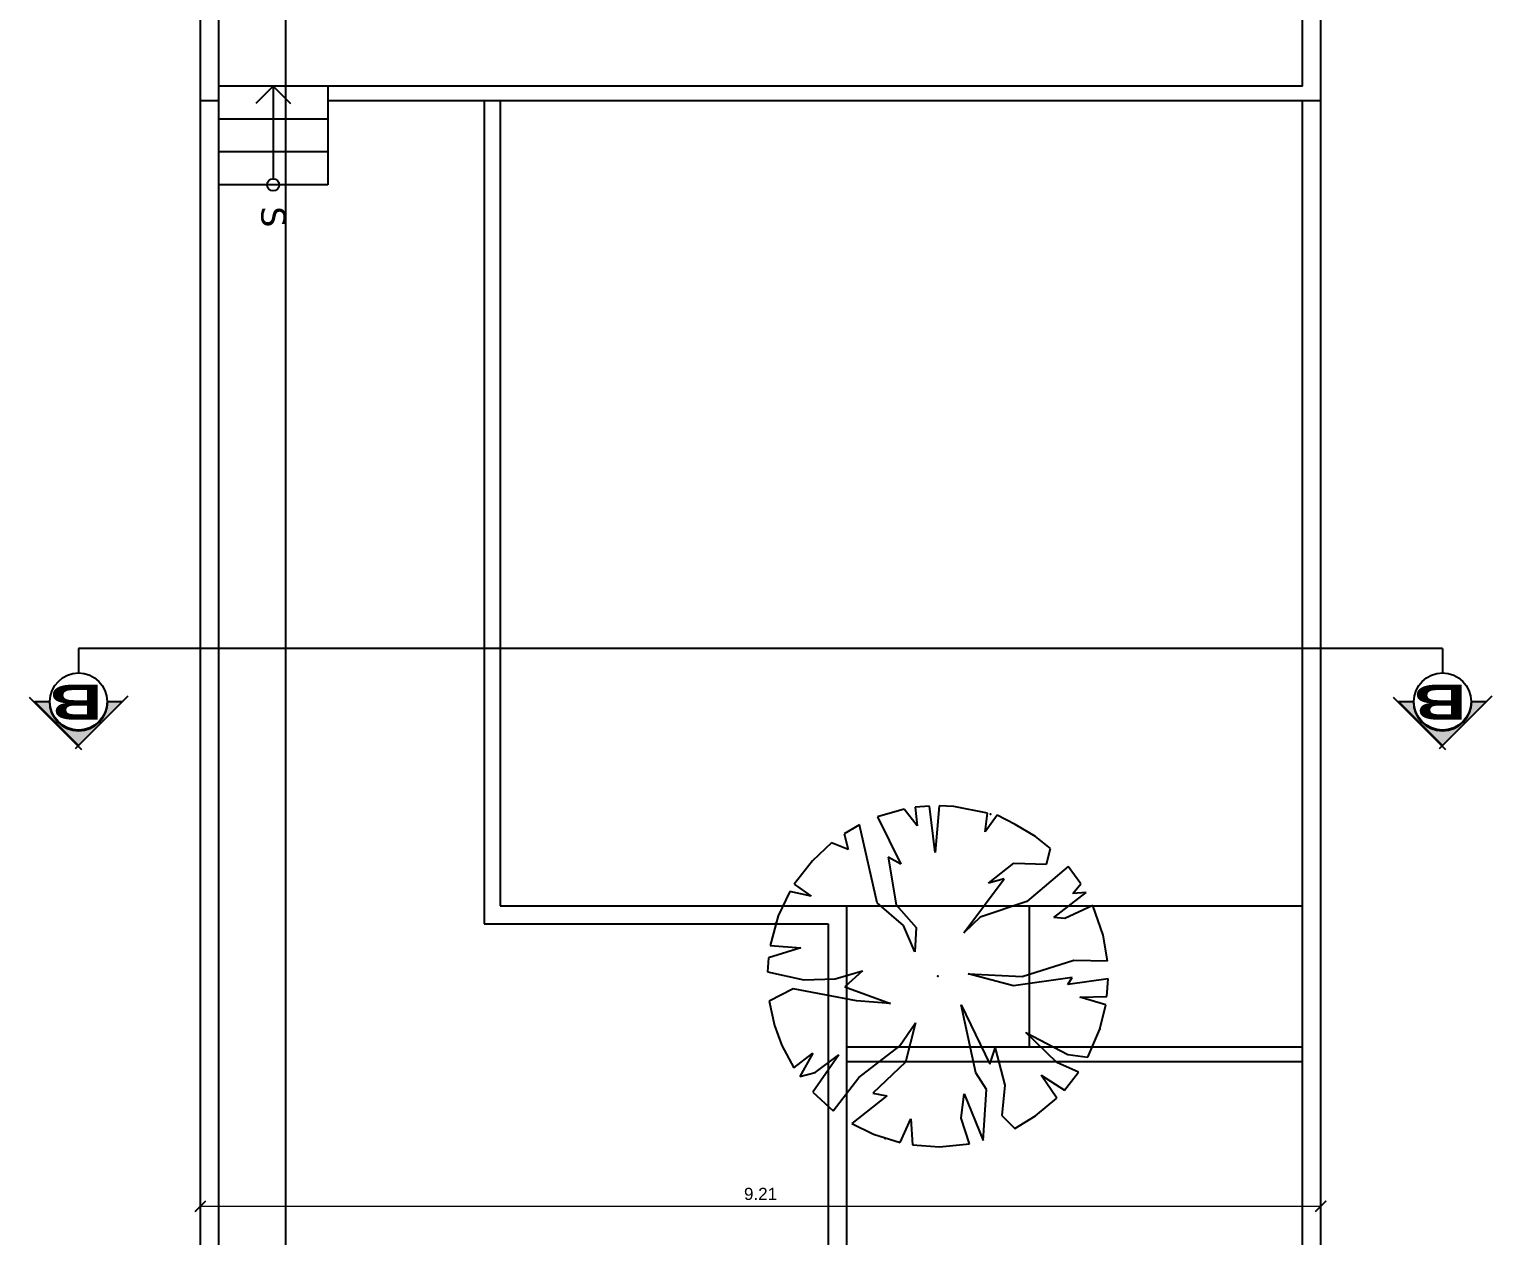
# Model space of a CAD drawing. Header units: inches. Extents: x 20.7 to 104.8, y 84.5 to 143.9.
# Drawn here: x 53.65 to 65.67, y 120.07 to 129.99 of the extents above; entities that cross this region are included whole.
import ezdxf
from ezdxf.enums import TextEntityAlignment as Align

# ---------------------------------------------------------------- set-up
doc = ezdxf.new("R2010")
doc.units = ezdxf.units.IN
doc.header["$MEASUREMENT"] = 0
doc.linetypes.add('CONTINUA', pattern=[0])
for name, color, linetype in [('Cotas', 60, 'Continuous'), ('Linea de corte', 30, 'Continuous'), ('Pared lejana', 152, 'Continuous'), ('Vegetación', 3, 'Continuous')]:
    doc.layers.add(name, color=color, linetype=linetype)
doc.styles.add('SANSSERIFBOLD', font='sasb____.pfb', dxfattribs={"width": 0.85, "height": 0.6})
doc.styles.get("Standard").update_dxf_attribs({"font": 'arial.ttf'})
doc.dimstyles.new('Cotas', dxfattribs={"dimtxt": 0.1, "dimasz": 0.09, "dimexe": 0.2, "dimexo": 0.4, "dimgap": 0.05, "dimtad": 1, "dimzin": 0, "dimdsep": 46, "dimtxsty": 'Standard', "dimblk": 'ARCHTICK', "dimcen": 0.09, "dimse1": 1, "dimse2": 1, "dimclrd": 60, "dimclre": 256, "dimadec": 0, "dimazin": 0, "dimtfac": 1, "dimtix": 1, "dimtofl": 0, "dimtmove": 1, "dimatfit": 3, "dimfxl": 0, "dimtolj": 1, "dimtzin": 0, "dimlwd": 9, "dimarcsym": 0})

# ---------------------------------------------------------------- blocks, each defined once
blk = doc.blocks.new('árbol')
at = {"layer": 'Vegetación', "linetype": 'Continuous'}
for p, q in [((103.527, 11.289), (103.382, 11.299)), ((103.382, 11.299), (103.429, 10.968)), ((103.022, 11.257), (102.78, 11.173)), ((103.233, 11.293), (103.022, 11.257)), ((103.228, 11.018), (103.233, 11.293)), ((103.531, 11.067), (103.527, 11.289)), ((103.594, 11.279), (103.531, 11.067)), ((103.794, 11.23), (103.594, 11.279)), ((104.026, 11.131), (103.794, 11.23)), ((102.601, 11.075), (102.458, 10.969)), ((102.681, 11.009), (102.601, 11.075)), ((102.879, 10.852), (102.673, 11.118)), ((102.673, 11.118), (102.681, 11.009)), ((102.78, 11.173), (102.885, 10.943)), ((104.004, 10.967), (104.026, 11.131)), ((102.458, 10.969), (102.745, 10.631)), ((102.885, 10.943), (102.879, 10.852)), ((103.362, 10.593), (103.228, 11.018)), ((103.429, 10.968), (103.371, 11.002)), ((103.371, 11.002), (103.439, 10.522)), ((103.822, 10.622), (104.004, 10.967)), ((104.149, 11.056), (104.068, 10.876)), ((104.297, 10.94), (104.149, 11.056)), ((104.174, 10.749), (104.297, 10.94)), ((102.31, 10.824), (102.213, 10.701)), ((102.44, 10.793), (102.31, 10.824)), ((104.068, 10.876), (103.822, 10.622)), ((104.362, 10.878), (104.174, 10.749)), ((104.508, 10.702), (104.362, 10.878)), ((102.213, 10.701), (102.113, 10.534)), ((102.43, 10.524), (102.44, 10.793)), ((104.61, 10.531), (104.508, 10.702)), ((102.745, 10.631), (102.876, 10.247)), ((103.341, 10.149), (103.362, 10.593)), ((102.113, 10.534), (102.036, 10.388)), ((102.595, 10.315), (102.43, 10.524)), ((103.439, 10.522), (103.341, 10.149)), ((104.503, 10.424), (104.61, 10.531)), ((102.036, 10.388), (102.174, 10.288)), ((103.003, 10.112), (102.559, 10.443)), ((102.559, 10.443), (102.595, 10.315)), ((103.95, 10.371), (104.255, 10.45)), ((104.083, 10.327), (103.95, 10.371)), ((104.255, 10.45), (104.503, 10.424)), ((102.021, 10.307), (101.966, 10.03)), ((102.174, 10.288), (102.021, 10.307)), ((102.876, 10.247), (103.003, 10.112)), ((103.594, 10.09), (104.083, 10.327)), ((104.292, 10.298), (104.154, 10.211)), ((104.711, 10.271), (104.292, 10.298)), ((104.325, 10.116), (104.711, 10.271)), ((104.154, 10.211), (103.594, 10.09)), ((104.527, 10.09), (104.325, 10.116)), ((104.737, 10.158), (104.527, 10.09)), ((104.761, 9.914), (104.737, 10.158)), ((101.966, 10.03), (101.96, 9.91)), ((101.96, 9.91), (102.343, 9.876)), ((102.343, 9.876), (101.962, 9.831)), ((104.746, 9.691), (104.761, 9.914)), ((101.962, 9.831), (101.972, 9.713)), ((101.972, 9.713), (102.125, 9.729)), ((102.125, 9.729), (101.988, 9.622)), ((101.988, 9.622), (102.05, 9.404)), ((102.943, 9.618), (102.756, 9.4)), ((102.775, 9.556), (102.961, 9.721)), ((103.16, 9.711), (102.943, 9.618)), ((102.961, 9.721), (103.16, 9.711)), ((103.934, 9.583), (103.744, 9.715)), ((103.744, 9.715), (104.067, 9.633)), ((104.067, 9.633), (104.321, 9.364)), ((104.532, 9.676), (104.746, 9.691)), ((104.727, 9.59), (104.532, 9.676)), ((102.05, 9.404), (102.439, 9.596)), ((102.439, 9.596), (102.381, 9.491)), ((102.381, 9.491), (102.775, 9.556)), ((103.447, 9.136), (103.584, 9.511)), ((103.584, 9.511), (103.563, 9.23)), ((104.191, 9.251), (103.934, 9.583)), ((104.658, 9.371), (104.727, 9.59)), ((102.756, 9.4), (102.116, 9.256)), ((104.321, 9.364), (104.344, 9.481)), ((104.344, 9.481), (104.57, 9.191)), ((102.116, 9.256), (102.19, 9.129)), ((103.382, 9.056), (103.315, 9.28)), ((103.315, 9.28), (103.447, 9.136)), ((104.57, 9.191), (104.658, 9.371)), ((102.19, 9.129), (102.32, 9.161)), ((102.32, 9.161), (102.265, 9.026)), ((103.563, 9.23), (103.464, 8.711)), ((104.467, 9.039), (104.191, 9.251)), ((102.265, 9.026), (102.412, 8.868)), ((103.391, 8.797), (103.382, 9.056)), ((104.152, 8.891), (104.006, 9.086)), ((104.006, 9.086), (104.313, 8.871)), ((104.313, 8.871), (104.467, 9.039)), ((102.412, 8.868), (102.604, 8.719)), ((102.604, 8.719), (102.703, 8.857)), ((102.703, 8.857), (102.664, 8.683)), ((103.325, 8.498), (103.391, 8.797)), ((104.112, 8.716), (103.991, 8.873)), ((103.991, 8.873), (104.185, 8.766)), ((104.185, 8.766), (104.152, 8.891)), ((102.664, 8.683), (102.865, 8.588)), ((103.107, 8.521), (103.127, 8.774)), ((103.127, 8.774), (103.209, 8.506)), ((103.464, 8.711), (103.564, 8.512)), ((103.928, 8.617), (104.112, 8.716)), ((102.865, 8.588), (103.107, 8.521)), ((103.564, 8.512), (103.764, 8.557)), ((103.764, 8.557), (103.928, 8.617)), ((103.209, 8.506), (103.325, 8.498))]:
    blk.add_line(p, q, dxfattribs=at)
for p in [(103.794, 11.23), (102.029, 10.332), (103.361, 9.898), (103.361, 9.898), (104.693, 9.465), (102.927, 8.566)]:
    blk.add_point(p, dxfattribs=at)
blk = doc.blocks.new('_ArchTick')
at = {"color": 0, "linetype": 'ByBlock', "const_width": 0.15}
blk.add_lwpolyline([(-0.5, -0.5), (0.5, 0.5)], dxfattribs=at)
blk = doc.blocks.new('*D327')
at = {"layer": 'Cotas', "color": 60, "linetype": 'CONTINUA', "lineweight": 9, "transparency": 16777216}
blk.add_line((55.058, 120.316), (64.267, 120.316), dxfattribs=at)
at = {"layer": 'Defpoints', "color": 0, "transparency": 16777216}
for p in [(55.058, 120.316), (64.267, 120.316), (64.267, 120.316)]:
    blk.add_point(p, dxfattribs=at)
at = {"layer": 'Cotas', "color": 60, "lineweight": 9, "transparency": 16777216, "xscale": 0.09, "yscale": 0.09, "zscale": 0.09, "rotation": 180}
blk.add_blockref('_ArchTick', (55.058, 120.316), dxfattribs=at)
at = {"layer": 'Cotas', "color": 60, "lineweight": 9, "transparency": 16777216, "xscale": 0.09, "yscale": 0.09, "zscale": 0.09}
blk.add_blockref('_ArchTick', (64.267, 120.316), dxfattribs=at)
at = {"layer": 'Cotas', "color": 0, "transparency": 16777216, "insert": (59.663, 120.417), "char_height": 0.1, "attachment_point": 5}
blk.add_mtext('\\A1;9.21', dxfattribs=at)
blk = doc.blocks.new('corte 2')
at = {"layer": 'Cotas', "linetype": 'ByBlock'}
blk.add_hatch(color=256, dxfattribs=at).paths.add_polyline_path([(29.39, 30.862), (29.029, 30.501), (29.15, 30.501, -1), (29.63, 30.501), (29.751, 30.501)])
at = {"layer": 'Cotas', "color": 3, "linetype": 'Continuous'}
for p, q in [((29.795, 30.466), (29.366, 30.895)), ((28.985, 30.457), (29.418, 30.89))]:
    blk.add_line(p, q, dxfattribs=at)
at = {"layer": 'Cotas', "color": 3}
for p, q in [((29.029, 30.501), (29.39, 30.862)), ((29.39, 30.862), (29.751, 30.501)), ((29.15, 30.501), (29.029, 30.501)), ((29.751, 30.501), (29.63, 30.501))]:
    blk.add_line(p, q, dxfattribs=at)
at = {"layer": 'Cotas', "color": 3, "linetype": 'Continuous'}
blk.add_circle((29.39, 30.501), 0.235, dxfattribs=at)
at = {"layer": 'Cotas', "color": 3}
blk.add_arc((29.39, 30.501), 0.24, 0, 180, dxfattribs=at)
at = {"layer": 'Cotas', "color": 3, "style": 'SANSSERIFBOLD', "width": 1.5}
blk.add_text('B', height=0.288, dxfattribs=at).set_placement((29.411, 30.362), align=Align.CENTER)

msp = doc.modelspace()

# ---------------------------------------------------------------- linework, layer by layer
at = {"layer": 'Linea de corte'}
for p, q in [((55.758, 141.171), (55.758, 106.721)), ((65.267, 124.897), (54.058, 124.897)), ((54.058, 124.897), (54.058, 124.697)), ((65.267, 124.897), (65.267, 124.697))]:
    msp.add_line(p, q, dxfattribs=at)
at = {"layer": 'Pared lejana'}
for p, q in [((55.058, 138.971), (55.058, 108.921)), ((64.267, 119.266), (64.267, 138.971)), ((55.208, 138.821), (55.208, 119.116)), ((64.117, 129.517), (64.117, 138.821)), ((56.108, 129.517), (55.208, 129.517)), ((55.658, 129.517), (55.516, 129.376)), ((55.658, 129.517), (55.658, 128.757)), ((55.658, 129.517), (55.799, 129.376)), ((56.108, 129.517), (56.108, 128.707)), ((64.117, 129.517), (56.108, 129.517)), ((55.208, 129.397), (55.058, 129.397)), ((64.267, 129.397), (56.108, 129.397)), ((57.392, 129.397), (57.392, 122.635)), ((57.522, 129.397), (57.522, 122.785)), ((64.117, 119.266), (64.117, 129.397)), ((64.117, 121.625), (64.117, 129.397)), ((56.108, 129.247), (55.208, 129.247)), ((56.108, 128.977), (55.208, 128.977)), ((56.108, 128.707), (55.208, 128.707)), ((57.522, 122.785), (60.37, 122.785)), ((60.37, 122.785), (60.37, 118.866)), ((60.37, 122.785), (64.117, 122.785)), ((61.87, 122.785), (61.87, 121.625)), ((57.392, 122.635), (60.22, 122.635)), ((60.22, 122.635), (60.22, 119.113)), ((60.37, 121.625), (64.117, 121.625)), ((60.37, 121.505), (64.117, 121.505))]:
    msp.add_line(p, q, dxfattribs=at)
msp.add_circle((55.658, 128.707), 0.05, dxfattribs=at)

# ---------------------------------------------------------------- block references
at = {"layer": 'Cotas', "rotation": 180.0000000000008}
for p in [(83.448, 154.963), (94.658, 154.963)]:
    msp.add_blockref('corte 2', p, dxfattribs=at)
at = {"layer": 'Vegetación', "rotation": 270}
msp.add_blockref('árbol', (51.221, 225.566), dxfattribs=at)

# ---------------------------------------------------------------- texts
at = {"layer": 'Pared lejana', "insert": (55.658, 128.444), "char_height": 0.2, "width": 0.10033, "attachment_point": 5, "rotation": 270}
msp.add_mtext('{\\fVerdana|b0|i0|c0|p34;S}', dxfattribs=at)

# ---------------------------------------------------------------- dimensions: what is measured, and where the dimension line sits
at = {"layer": 'Cotas'}
dim = msp.add_linear_dim(base=(64.267, 120.316), p1=(55.058, 120.316), p2=(64.267, 120.316), dimstyle='Cotas', dxfattribs=at)
dim.commit()
dim.dimension.update_dxf_attribs({"geometry": '*D327', "text_midpoint": (59.663, 120.417)})

doc.saveas('drawing.dxf')
